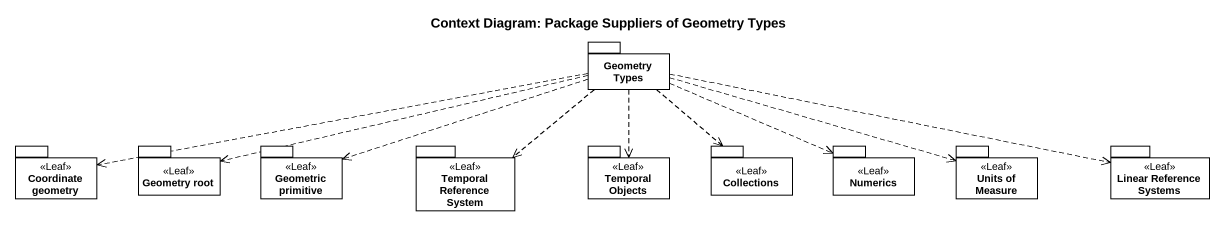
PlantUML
@startuml
title Context Diagram: Package Suppliers of Geometry Types
package "Geometry Types" as Geometry_Types {
}
package "Coordinate geometry" as Coordinate_geometry <<Leaf>> {
}
package "Geometry root" as Geometry_root <<Leaf>> {
}
package "Geometric primitive" as Geometric_primitive <<Leaf>> {
}
package "Temporal Reference System" as Temporal_Reference_System <<Leaf>> {
}
package "Temporal Objects" as Temporal_Objects <<Leaf>> {
}
package "Collections" as Collections_ <<Leaf>> {
}
package Numerics <<Leaf>> {
}
package "Units of Measure" as Units_of_Measure <<Leaf>> {
}
package "Linear Reference Systems" as Linear_Reference_Systems <<Leaf>> {
}
Geometry_Types .left.> Coordinate_geometry
Geometry_Types .left.> Geometry_root
Geometry_Types .left.> Geometric_primitive
Geometry_Types ..> Temporal_Reference_System
Geometry_Types ..> Temporal_Objects
Geometry_Types ..> Collections_
Geometry_Types .right.> Numerics
Geometry_Types .right.> Units_of_Measure
Geometry_Types .right.> Linear_Reference_Systems
@enduml
